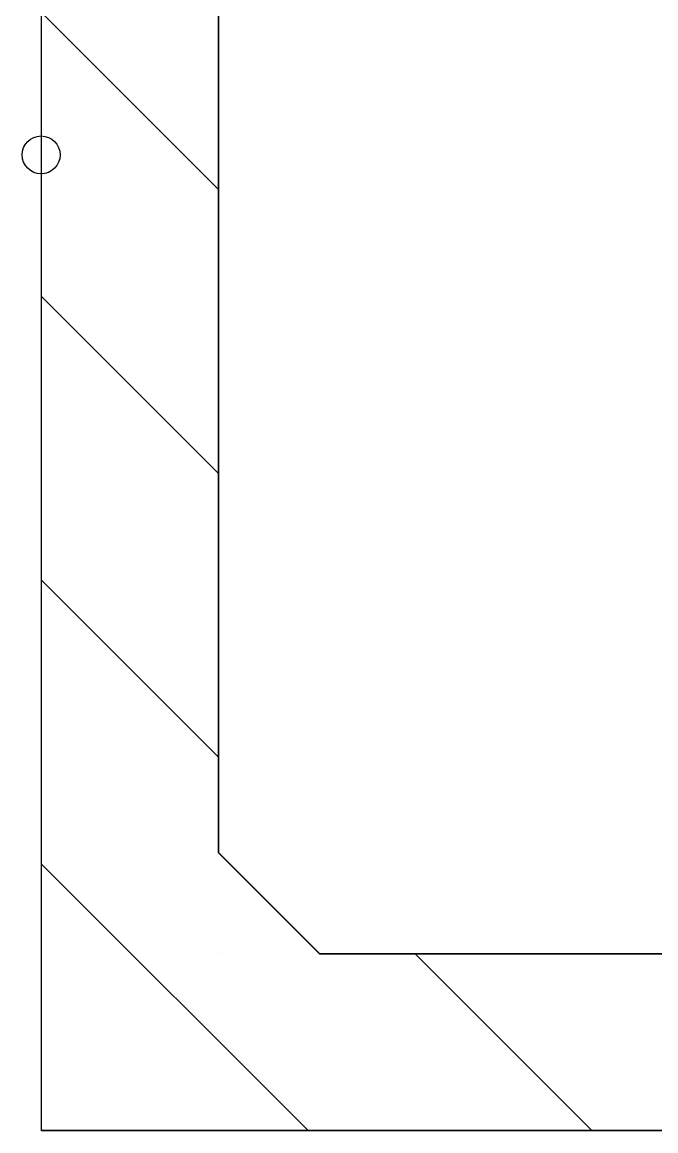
# Model space of a CAD drawing. Extents: x 758840 to 1108724, y -102573 to 143521.
# Drawn here: x 789399 to 791906, y 69328 to 73713 of the extents above; entities that cross this region are included whole.
import ezdxf
from ezdxf.xclip import XClip

# ---------------------------------------------------------------- set-up
doc = ezdxf.new("R2010")
doc.units = 0
doc.header["$LTSCALE"] = 1000
doc.header["$MEASUREMENT"] = 0
for name, color, linetype in [('A-OTHER', 7, 'Continuous'), ('大样', 7, 'Continuous'), ('电缆沟', 2, 'Continuous'), ('钢盖板', 6, 'Continuous')]:
    doc.layers.add(name, color=color, linetype=linetype)

# ---------------------------------------------------------------- blocks, each defined once
blk = doc.blocks.new('A$C675A25EF')
at = {"layer": '钢盖板'}
h = blk.add_hatch(dxfattribs=at)
h.set_pattern_fill('ANSI31', color=8, scale=500)
h.set_pattern_definition([(45, (0, 0), (-561.266, 561.266), [])])
edge = h.paths.add_edge_path()
edge.add_line((17031.3, -23542), (-335.1, -23542))
edge.add_line((-335.1, -23542), (-335.1, -32435.9))
edge.add_line((-335.1, -32435.9), (364.9, -32435.9))
edge.add_line((364.9, -32435.9), (364.9, -24242))
edge.add_line((364.9, -24242), (17031.3, -24242))
at = {"layer": '钢盖板', "color": 8}
for points in [[(17031.3, -23542), (-335.1, -23542), (-335.1, -32441.9), (364.9, -32441.9), (364.9, -24642), (764.9, -24242), (17031.3, -24242)], [(17031.3, -23542), (-335.1, -23545), (-335.1, -32438.9), (364.9, -32435.9), (364.9, -24642), (764.9, -24242), (17031.3, -24242)]]:
    blk.add_lwpolyline(points, dxfattribs=at)
blk = doc.blocks.new('A$C23386315')
at = {"layer": '电缆沟'}
blk.add_line((-0.7, 400.7), (400.7, -0.7), dxfattribs=at)
at = {"layer": '电缆沟', "color": 8}
blk.add_line((0, 0), (0, 0), dxfattribs=at)
blk = doc.blocks.new('dlg')
at = {"layer": '电缆沟'}
for p, q in [((593929.7, 163814.9), (593929.7, 172714.7)), ((594629.7, 164914.9), (594629.7, 172714.7)), ((611286.2, 164514.9), (595029.7, 164514.9)), ((611286.2, 163814.9), (593929.7, 163814.9))]:
    blk.add_line(p, q, dxfattribs=at)
at = {"layer": '大样'}
blk.add_blockref('A$C23386315', (594629.8, 164514.9), dxfattribs=at)

msp = doc.modelspace()

# ---------------------------------------------------------------- linework, layer by layer
at = {"layer": 'A-OTHER', "color": 151}
msp.add_circle((789474.49, 73187.52), 75, dxfattribs=at)

# ---------------------------------------------------------------- block references
at = {"layer": '电缆沟', "color": 250}
ref = msp.add_blockref('dlg', (195546.85, -94487.22), dxfattribs=at)
XClip(ref).set_block_clipping_path([(593286.1732931416, 142691.8646106179), (716986.1733082433, 211143.5433225089)])
at = {"layer": '钢盖板', "color": 8}
ref = msp.add_blockref('A$C675A25EF', (789811.69, 45785.61), dxfattribs=dict(at, xscale=-1, rotation=180))
XClip(ref).set_block_clipping_path([(-928.670863559, -70942.9526504109), (122721.3291515426, 2298.0898296545)])

doc.saveas('drawing.dxf')
